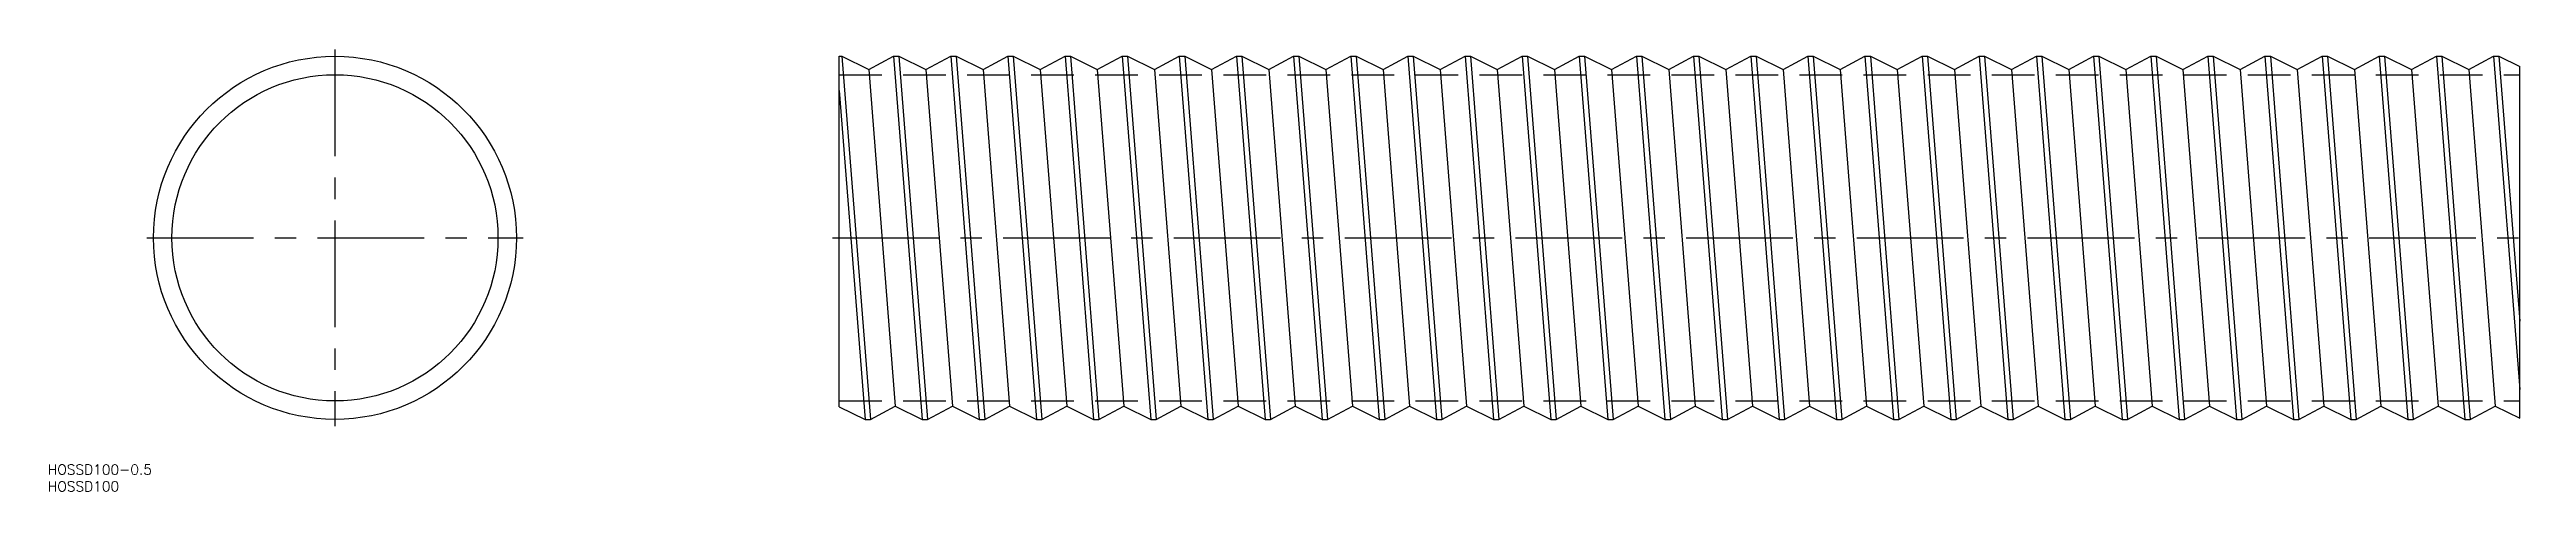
# Model space of a CAD drawing. Extents: x -85 to 652, y -75 to 56.
import ezdxf

# ---------------------------------------------------------------- set-up
doc = ezdxf.new("R2010")
doc.units = 0
doc.linetypes.add('CENTER', pattern=[50.8, 31.75, -6.35, 6.35, -6.35])
doc.linetypes.add('DASHED', pattern=[19.05, 12.7, -6.35])
doc.layers.get('0').update_dxf_attribs({"linetype": 'CONTINUOUS'})
doc.layers.add('CENTER', color=1, linetype='CENTER')
doc.styles.get("Standard").update_dxf_attribs({"font": 'txt.shx', "height": 3, "bigfont": 'bigfont.shx'})

msp = doc.modelspace()

# ---------------------------------------------------------------- linework, layer by layer
at = {"color": 7, "linetype": 'CONTINUOUS'}
for p, q in [((150, -50.25), (150, 54)), ((150, 54), (150.8, 54)), ((150.8, 54), (159.3, -54)), ((150.8, 54), (158.81, 50.1)), ((158.81, 50.1), (166.2, 54)), ((166.2, 54), (174.7, -54)), ((166.2, 54), (167.8, 54)), ((167.8, 54), (176.3, -54)), ((167.8, 54), (175.81, 50.1)), ((175.81, 50.1), (183.2, 54)), ((183.2, 54), (191.7, -54)), ((183.2, 54), (184.8, 54)), ((184.8, 54), (193.3, -54)), ((184.8, 54), (192.81, 50.1)), ((192.81, 50.1), (200.2, 54)), ((200.2, 54), (208.7, -54)), ((200.2, 54), (201.8, 54)), ((201.8, 54), (210.3, -54)), ((201.8, 54), (209.81, 50.1)), ((209.81, 50.1), (217.2, 54)), ((217.2, 54), (225.7, -54)), ((217.2, 54), (218.8, 54)), ((218.8, 54), (226.81, 50.1)), ((218.8, 54), (227.3, -54)), ((226.81, 50.1), (234.2, 54)), ((234.2, 54), (242.7, -54)), ((234.2, 54), (235.8, 54)), ((235.8, 54), (244.3, -54)), ((235.8, 54), (243.81, 50.1)), ((243.81, 50.1), (251.2, 54)), ((251.2, 54), (259.7, -54)), ((251.2, 54), (252.8, 54)), ((252.8, 54), (261.3, -54)), ((252.8, 54), (260.81, 50.1)), ((260.81, 50.1), (268.2, 54)), ((268.2, 54), (276.7, -54)), ((268.2, 54), (269.8, 54)), ((269.8, 54), (278.3, -54)), ((269.8, 54), (277.81, 50.1)), ((277.81, 50.1), (285.2, 54)), ((285.2, 54), (293.7, -54)), ((285.2, 54), (286.8, 54)), ((286.8, 54), (295.3, -54)), ((286.8, 54), (294.81, 50.1)), ((294.81, 50.1), (302.2, 54)), ((302.2, 54), (310.7, -54)), ((302.2, 54), (303.8, 54)), ((303.8, 54), (312.3, -54)), ((303.8, 54), (311.81, 50.1)), ((311.81, 50.1), (319.2, 54)), ((319.2, 54), (327.7, -54)), ((319.2, 54), (320.8, 54)), ((320.8, 54), (329.3, -54)), ((320.8, 54), (328.81, 50.1)), ((328.81, 50.1), (336.2, 54)), ((336.2, 54), (344.7, -54)), ((336.2, 54), (337.8, 54)), ((337.8, 54), (346.3, -54)), ((337.8, 54), (345.81, 50.1)), ((345.81, 50.1), (353.2, 54)), ((353.2, 54), (361.7, -54)), ((353.2, 54), (354.8, 54)), ((354.8, 54), (363.3, -54)), ((354.8, 54), (362.81, 50.1)), ((362.81, 50.1), (370.2, 54)), ((370.2, 54), (378.7, -54)), ((370.2, 54), (371.8, 54)), ((371.8, 54), (380.3, -54)), ((371.8, 54), (379.81, 50.1)), ((379.81, 50.1), (387.2, 54)), ((387.2, 54), (395.7, -54)), ((387.2, 54), (388.8, 54)), ((388.8, 54), (397.3, -54)), ((388.8, 54), (396.81, 50.1)), ((396.81, 50.1), (404.2, 54)), ((404.2, 54), (412.7, -54)), ((404.2, 54), (405.8, 54)), ((405.8, 54), (414.3, -54)), ((405.8, 54), (413.81, 50.1)), ((413.81, 50.1), (421.2, 54)), ((421.2, 54), (429.7, -54)), ((421.2, 54), (422.8, 54)), ((422.8, 54), (431.3, -54)), ((422.8, 54), (430.81, 50.1)), ((430.81, 50.1), (438.2, 54)), ((438.2, 54), (446.7, -54)), ((438.2, 54), (439.8, 54)), ((439.8, 54), (448.3, -54)), ((439.8, 54), (447.81, 50.1)), ((447.81, 50.1), (455.2, 54)), ((455.2, 54), (463.7, -54)), ((455.2, 54), (456.8, 54)), ((456.8, 54), (465.3, -54)), ((456.8, 54), (464.81, 50.1)), ((464.81, 50.1), (472.2, 54)), ((472.2, 54), (480.7, -54)), ((472.2, 54), (473.8, 54)), ((473.8, 54), (482.3, -54)), ((473.8, 54), (481.81, 50.1)), ((481.81, 50.1), (489.2, 54)), ((489.2, 54), (497.7, -54)), ((489.2, 54), (490.8, 54)), ((490.8, 54), (498.81, 50.1)), ((490.8, 54), (499.3, -54)), ((498.81, 50.1), (506.2, 54)), ((506.2, 54), (514.7, -54)), ((506.2, 54), (507.8, 54)), ((507.8, 54), (516.3, -54)), ((507.8, 54), (515.81, 50.1)), ((515.81, 50.1), (523.2, 54)), ((523.2, 54), (531.7, -54)), ((523.2, 54), (524.8, 54)), ((524.8, 54), (533.3, -54)), ((524.8, 54), (532.81, 50.1)), ((532.81, 50.1), (540.2, 54)), ((540.2, 54), (548.7, -54)), ((540.2, 54), (541.8, 54)), ((541.8, 54), (550.3, -54)), ((541.8, 54), (549.81, 50.1)), ((549.81, 50.1), (557.2, 54)), ((557.2, 54), (565.7, -54)), ((557.2, 54), (558.8, 54)), ((558.8, 54), (567.3, -54)), ((558.8, 54), (566.81, 50.1)), ((566.81, 50.1), (574.2, 54)), ((574.2, 54), (582.7, -54)), ((574.2, 54), (575.8, 54)), ((575.8, 54), (584.3, -54)), ((575.8, 54), (583.81, 50.1)), ((583.81, 50.1), (591.2, 54)), ((591.2, 54), (599.7, -54)), ((591.2, 54), (592.8, 54)), ((592.8, 54), (601.3, -54)), ((592.8, 54), (600.81, 50.1)), ((600.81, 50.1), (608.2, 54)), ((608.2, 54), (616.7, -54)), ((608.2, 54), (609.8, 54)), ((609.8, 54), (618.3, -54)), ((609.8, 54), (617.81, 50.1)), ((617.81, 50.1), (625.2, 54)), ((625.2, 54), (633.7, -54)), ((625.2, 54), (626.8, 54)), ((626.8, 54), (635.3, -54)), ((626.8, 54), (634.81, 50.1)), ((634.81, 50.1), (642.2, 54)), ((642.2, 54), (650, -45.14)), ((642.2, 54), (643.8, 54)), ((643.8, 54), (650, -24.75)), ((643.8, 54), (650, 50.98)), ((158.81, 50.1), (166.69, -50.1)), ((175.81, 50.1), (183.69, -50.1)), ((192.81, 50.1), (200.69, -50.1)), ((209.81, 50.1), (217.69, -50.1)), ((226.81, 50.1), (234.69, -50.1)), ((243.81, 50.1), (251.69, -50.1)), ((260.81, 50.1), (268.69, -50.1)), ((277.81, 50.1), (285.69, -50.1)), ((294.81, 50.1), (302.69, -50.1)), ((311.81, 50.1), (319.69, -50.1)), ((328.81, 50.1), (336.69, -50.1)), ((345.81, 50.1), (353.69, -50.1)), ((362.81, 50.1), (370.69, -50.1)), ((379.81, 50.1), (387.69, -50.1)), ((396.81, 50.1), (404.69, -50.1)), ((413.81, 50.1), (421.69, -50.1)), ((430.81, 50.1), (438.69, -50.1)), ((447.81, 50.1), (455.69, -50.1)), ((464.81, 50.1), (472.69, -50.1)), ((481.81, 50.1), (489.69, -50.1)), ((498.81, 50.1), (506.69, -50.1)), ((515.81, 50.1), (523.69, -50.1)), ((532.81, 50.1), (540.69, -50.1)), ((549.81, 50.1), (557.69, -50.1)), ((566.81, 50.1), (574.69, -50.1)), ((583.81, 50.1), (591.69, -50.1)), ((600.81, 50.1), (608.69, -50.1)), ((617.81, 50.1), (625.69, -50.1)), ((634.81, 50.1), (642.69, -50.1)), ((650, -53.66), (650, 50.98)), ((150, 43.8), (157.7, -54)), ((150, -50.25), (157.7, -54)), ((159.3, -54), (166.69, -50.1)), ((166.69, -50.1), (174.7, -54)), ((176.3, -54), (183.69, -50.1)), ((183.69, -50.1), (191.7, -54)), ((193.3, -54), (200.69, -50.1)), ((200.69, -50.1), (208.7, -54)), ((210.3, -54), (217.69, -50.1)), ((217.69, -50.1), (225.7, -54)), ((227.3, -54), (234.69, -50.1)), ((234.69, -50.1), (242.7, -54)), ((244.3, -54), (251.69, -50.1)), ((251.69, -50.1), (259.7, -54)), ((261.3, -54), (268.69, -50.1)), ((268.69, -50.1), (276.7, -54)), ((278.3, -54), (285.69, -50.1)), ((285.69, -50.1), (293.7, -54)), ((295.3, -54), (302.69, -50.1)), ((302.69, -50.1), (310.7, -54)), ((312.3, -54), (319.69, -50.1)), ((319.69, -50.1), (327.7, -54)), ((329.3, -54), (336.69, -50.1)), ((336.69, -50.1), (344.7, -54)), ((346.3, -54), (353.69, -50.1)), ((353.69, -50.1), (361.7, -54)), ((363.3, -54), (370.69, -50.1)), ((370.69, -50.1), (378.7, -54)), ((380.3, -54), (387.69, -50.1)), ((387.69, -50.1), (395.7, -54)), ((397.3, -54), (404.69, -50.1)), ((404.69, -50.1), (412.7, -54)), ((414.3, -54), (421.69, -50.1)), ((421.69, -50.1), (429.7, -54)), ((431.3, -54), (438.69, -50.1)), ((438.69, -50.1), (446.7, -54)), ((448.3, -54), (455.69, -50.1)), ((455.69, -50.1), (463.7, -54)), ((465.3, -54), (472.69, -50.1)), ((472.69, -50.1), (480.7, -54)), ((482.3, -54), (489.69, -50.1)), ((489.69, -50.1), (497.7, -54)), ((499.3, -54), (506.69, -50.1)), ((506.69, -50.1), (514.7, -54)), ((516.3, -54), (523.69, -50.1)), ((523.69, -50.1), (531.7, -54)), ((533.3, -54), (540.69, -50.1)), ((540.69, -50.1), (548.7, -54)), ((550.3, -54), (557.69, -50.1)), ((557.69, -50.1), (565.7, -54)), ((567.3, -54), (574.69, -50.1)), ((574.69, -50.1), (582.7, -54)), ((584.3, -54), (591.69, -50.1)), ((591.69, -50.1), (599.7, -54)), ((601.3, -54), (608.69, -50.1)), ((608.69, -50.1), (616.7, -54)), ((618.3, -54), (625.69, -50.1)), ((625.69, -50.1), (633.7, -54)), ((635.3, -54), (642.69, -50.1)), ((642.69, -50.1), (650, -53.66)), ((157.7, -54), (159.3, -54)), ((174.7, -54), (176.3, -54)), ((191.7, -54), (193.3, -54)), ((208.7, -54), (210.3, -54)), ((225.7, -54), (227.3, -54)), ((242.7, -54), (244.3, -54)), ((259.7, -54), (261.3, -54)), ((276.7, -54), (278.3, -54)), ((293.7, -54), (295.3, -54)), ((310.7, -54), (312.3, -54)), ((327.7, -54), (329.3, -54)), ((344.7, -54), (346.3, -54)), ((361.7, -54), (363.3, -54)), ((378.7, -54), (380.3, -54)), ((395.7, -54), (397.3, -54)), ((412.7, -54), (414.3, -54)), ((429.7, -54), (431.3, -54)), ((446.7, -54), (448.3, -54)), ((463.7, -54), (465.3, -54)), ((480.7, -54), (482.3, -54)), ((497.7, -54), (499.3, -54)), ((514.7, -54), (516.3, -54)), ((531.7, -54), (533.3, -54)), ((548.7, -54), (550.3, -54)), ((565.7, -54), (567.3, -54)), ((582.7, -54), (584.3, -54)), ((599.7, -54), (601.3, -54)), ((616.7, -54), (618.3, -54)), ((633.7, -54), (635.3, -54))]:
    msp.add_line(p, q, dxfattribs=at)
at = {"color": 3, "linetype": 'DASHED'}
for p, q in [((150, 48.5), (650, 48.5)), ((150, -48.5), (650, -48.5))]:
    msp.add_line(p, q, dxfattribs=at)
at = {"color": 7, "linetype": 'CONTINUOUS'}
for radius in [54, 48.5]:
    msp.add_circle((0, 0), radius, dxfattribs=at)
at = {"layer": 'CENTER', "color": 1, "linetype": 'CENTER'}
for p, q in [((0, 56), (0, -56)), ((-56, 0), (56, 0)), ((148, 0), (652, 0))]:
    msp.add_line(p, q, dxfattribs=at)

# ---------------------------------------------------------------- texts
at = {"color": 7, "linetype": 'CONTINUOUS'}
for s, p in [('HOSSD100-0.5', (-85.44, -70.43)), ('HOSSD100', (-85.44, -75.43))]:
    msp.add_text(s, height=3, dxfattribs=at).set_placement(p)

doc.saveas('drawing.dxf')
